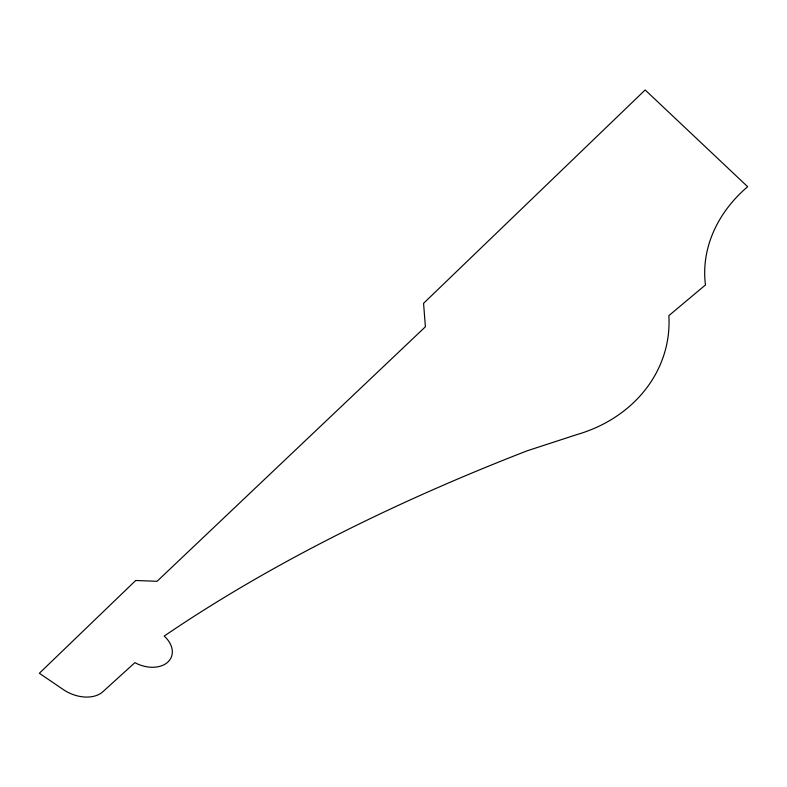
<?xml version="1.0" encoding="UTF-8"?>
<svg xmlns="http://www.w3.org/2000/svg" width="787" height="787" viewBox="0 0 787 787"><rect width="100%" height="100%" fill="white"/><g stroke="black" fill="none" stroke-linecap="round" stroke-linejoin="round"><path stroke-width="1.18" d="M135.708 580.491L39.35 673.269L63.442 689.658A29.955 20.265 22.9 0 0 102.802 691.783L134.902 662.654A27.161 19.016 21.7 0 0 167.729 662.192A27.161 19.016 21.7 0 0 164.188 636.073A1953.787 849.852 -1 0 1 527.172 450.803L577.087 434.522A139.624 121.926 6.6 0 0 668.852 315.646L705.477 284.933A130.868 109.767 -15.9 0 1 747.65 186.696L645.153 89.964L423.563 303.329L425.393 326.782L157.046 581.308L135.708 580.491"/></g></svg>
